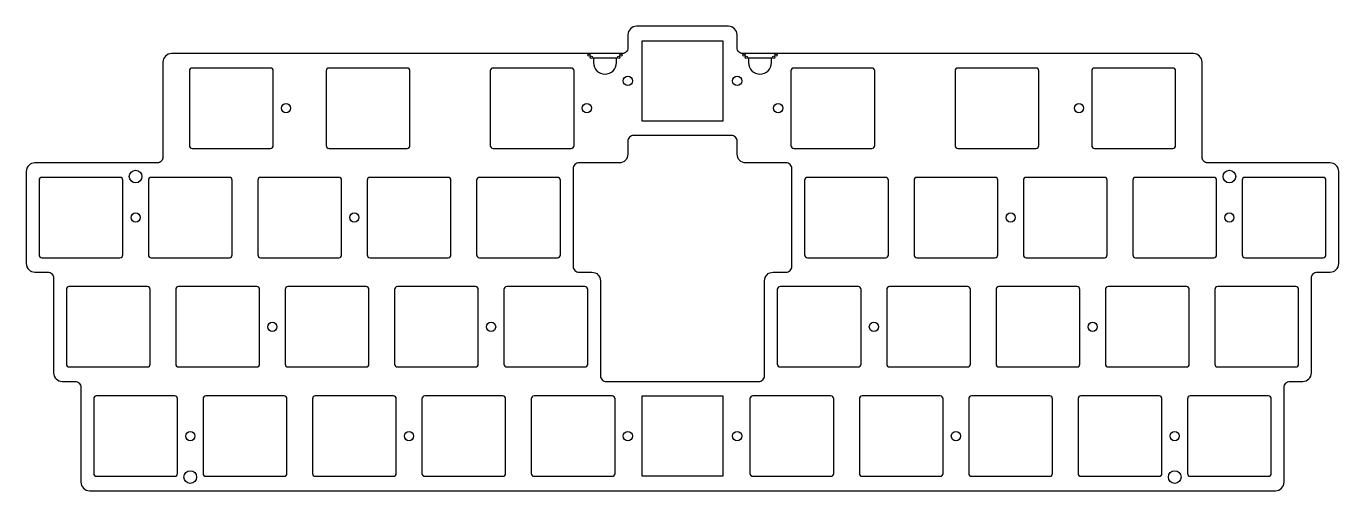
# Model space of a CAD drawing. Header units: millimetres. Extents: x -272 to -44, y 83 to 164.
import ezdxf

# ---------------------------------------------------------------- set-up
doc = ezdxf.new("R2010")
doc.units = ezdxf.units.MM
doc.layers.get('0').update_dxf_attribs({"linetype": 'CONTINUOUS'})

msp = doc.modelspace()

# ---------------------------------------------------------------- linework, layer by layer
for points in [[(-262.73125, 84.05, 0.4142133333), (-261.23125, 82.55), (-54.68125, 82.55, 0.4142), (-53.18125, 84.05), (-53.18125, 100.6, -0.414234), (-52.18125, 101.6), (-49.91875, 101.6, 0.4142), (-48.41875, 103.1), (-48.41875, 119.65, -0.414234), (-47.41875, 120.65), (-45.15625, 120.65, 0.4142), (-43.65625, 122.15), (-43.65625, 138.2, 0.414208), (-45.15625, 139.7), (-66.46875, 139.7, -0.414222), (-67.46875, 140.7), (-67.46875, 157.25, 0.414208), (-68.96875, 158.75), (-141.684375, 158.75), (-147.45625, 158.75, -0.414222), (-148.45625, 159.75), (-148.45625, 162.0125, 0.414208), (-149.95625, 163.5125), (-165.95625, 163.5125, 0.4141973333), (-167.45625, 162.0125), (-167.45625, 159.75, -0.414232), (-168.45625, 158.75), (-246.94375, 158.75, 0.4142133333), (-248.44375, 157.25), (-248.44375, 140.7, -0.414214), (-249.44375, 139.7), (-270.75625, 139.7, 0.4142133333), (-272.25625, 138.2), (-272.25625, 122.15, 0.4142133334), (-270.75625, 120.65), (-268.49375, 120.65, -0.414214), (-267.49375, 119.65), (-267.49375, 103.1, 0.4142133334), (-265.99375, 101.6), (-263.73125, 101.6, -0.414214), (-262.73125, 100.6)], [(-173.434375, 157.1625, 1), (-169.465625, 157.1625), (-169.465625, 157.95625), (-173.434375, 157.95625)], [(-146.446875, 157.1625, 1), (-142.478125, 157.1625), (-142.478125, 157.95625), (-146.446875, 157.95625)], [(-229.7375, 142.225, 0.414212), (-229.2375, 142.725), (-229.2375, 155.725, 0.414212), (-229.7375, 156.225), (-243.3375, 156.225, 0.414212), (-243.8375, 155.725), (-243.8375, 142.725, 0.414212), (-243.3375, 142.225)], [(-205.925, 142.225, 0.414212), (-205.425, 142.725), (-205.425, 155.725, 0.414212), (-205.925, 156.225), (-219.525, 156.225, 0.414212), (-220.025, 155.725), (-220.025, 142.725, 0.414212), (-219.525, 142.225)], [(-177.35, 142.225, 0.414212), (-176.85, 142.725), (-176.85, 155.725, 0.414212), (-177.35, 156.225), (-190.95, 156.225, 0.414212), (-191.45, 155.725), (-191.45, 142.725, 0.414212), (-190.95, 142.225)], [(-124.9625, 142.225, 0.414212), (-124.4625, 142.725), (-124.4625, 155.725, 0.414212), (-124.9625, 156.225), (-138.5625, 156.225, 0.414212), (-139.0625, 155.725), (-139.0625, 142.725, 0.414212), (-138.5625, 142.225)], [(-96.3875, 142.225, 0.414212), (-95.8875, 142.725), (-95.8875, 155.725, 0.414212), (-96.3875, 156.225), (-109.9875, 156.225, 0.414212), (-110.4875, 155.725), (-110.4875, 142.725, 0.414212), (-109.9875, 142.225)], [(-72.575, 142.225, 0.414212), (-72.075, 142.725), (-72.075, 155.725, 0.414212), (-72.575, 156.225), (-86.175, 156.225, 0.414212), (-86.675, 155.725), (-86.675, 142.725, 0.414212), (-86.175, 142.225)], [(-144.66875, 101.6, 0.414234), (-143.66875, 102.6), (-143.66875, 119.15, -0.4142), (-142.16875, 120.65), (-139.90625, 120.65, 0.414234), (-138.90625, 121.65), (-138.90625, 138.7, 0.414222), (-139.90625, 139.7), (-146.93125, 139.7, -0.414208), (-148.43125, 141.2), (-148.43125, 143.4625, 0.414222), (-149.43125, 144.4625), (-166.48125, 144.4625, 0.414232), (-167.48125, 143.4625), (-167.48125, 141.2, -0.4141973333), (-168.98125, 139.7), (-176.00625, 139.7, 0.414232), (-177.00625, 138.7), (-177.00625, 121.65, 0.414214), (-176.00625, 120.65), (-173.74375, 120.65, -0.4142133333), (-172.24375, 119.15), (-172.24375, 102.6, 0.414214), (-171.24375, 101.6)], [(-255.93125, 123.175, 0.414212), (-255.43125, 123.675), (-255.43125, 136.675, 0.414212), (-255.93125, 137.175), (-269.53125, 137.175, 0.414212), (-270.03125, 136.675), (-270.03125, 123.675, 0.414212), (-269.53125, 123.175)], [(-236.88125, 123.175, 0.414212), (-236.38125, 123.675), (-236.38125, 136.675, 0.414212), (-236.88125, 137.175), (-250.48125, 137.175, 0.414212), (-250.98125, 136.675), (-250.98125, 123.675, 0.414212), (-250.48125, 123.175)], [(-217.83125, 123.175, 0.414212), (-217.33125, 123.675), (-217.33125, 136.675, 0.414212), (-217.83125, 137.175), (-231.43125, 137.175, 0.414212), (-231.93125, 136.675), (-231.93125, 123.675, 0.414212), (-231.43125, 123.175)], [(-198.78125, 123.175, 0.414212), (-198.28125, 123.675), (-198.28125, 136.675, 0.414212), (-198.78125, 137.175), (-212.38125, 137.175, 0.414212), (-212.88125, 136.675), (-212.88125, 123.675, 0.414212), (-212.38125, 123.175)], [(-179.73125, 123.175, 0.414212), (-179.23125, 123.675), (-179.23125, 136.675, 0.414212), (-179.73125, 137.175), (-193.33125, 137.175, 0.414212), (-193.83125, 136.675), (-193.83125, 123.675, 0.414212), (-193.33125, 123.175)], [(-122.58125, 123.175, 0.414212), (-122.08125, 123.675), (-122.08125, 136.675, 0.414212), (-122.58125, 137.175), (-136.18125, 137.175, 0.414212), (-136.68125, 136.675), (-136.68125, 123.675, 0.414212), (-136.18125, 123.175)], [(-103.53125, 123.175, 0.414212), (-103.03125, 123.675), (-103.03125, 136.675, 0.414212), (-103.53125, 137.175), (-117.13125, 137.175, 0.414212), (-117.63125, 136.675), (-117.63125, 123.675, 0.414212), (-117.13125, 123.175)], [(-84.48125, 123.175, 0.414212), (-83.98125, 123.675), (-83.98125, 136.675, 0.414212), (-84.48125, 137.175), (-98.08125, 137.175, 0.414212), (-98.58125, 136.675), (-98.58125, 123.675, 0.414212), (-98.08125, 123.175)], [(-65.43125, 123.175, 0.414212), (-64.93125, 123.675), (-64.93125, 136.675, 0.414212), (-65.43125, 137.175), (-79.03125, 137.175, 0.414212), (-79.53125, 136.675), (-79.53125, 123.675, 0.414212), (-79.03125, 123.175)], [(-46.38125, 123.175, 0.414212), (-45.88125, 123.675), (-45.88125, 136.675, 0.414212), (-46.38125, 137.175), (-59.98125, 137.175, 0.414212), (-60.48125, 136.675), (-60.48125, 123.675, 0.414212), (-59.98125, 123.175)], [(-251.16875, 104.125, 0.414212), (-250.66875, 104.625), (-250.66875, 117.625, 0.414212), (-251.16875, 118.125), (-264.76875, 118.125, 0.414212), (-265.26875, 117.625), (-265.26875, 104.625, 0.414212), (-264.76875, 104.125)], [(-232.11875, 104.125, 0.414212), (-231.61875, 104.625), (-231.61875, 117.625, 0.414212), (-232.11875, 118.125), (-245.71875, 118.125, 0.414212), (-246.21875, 117.625), (-246.21875, 104.625, 0.414212), (-245.71875, 104.125)], [(-213.06875, 104.125, 0.414212), (-212.56875, 104.625), (-212.56875, 117.625, 0.414212), (-213.06875, 118.125), (-226.66875, 118.125, 0.414212), (-227.16875, 117.625), (-227.16875, 104.625, 0.414212), (-226.66875, 104.125)], [(-194.01875, 104.125, 0.414212), (-193.51875, 104.625), (-193.51875, 117.625, 0.414212), (-194.01875, 118.125), (-207.61875, 118.125, 0.414212), (-208.11875, 117.625), (-208.11875, 104.625, 0.414212), (-207.61875, 104.125)], [(-174.96875, 104.125, 0.414212), (-174.46875, 104.625), (-174.46875, 117.625, 0.414212), (-174.96875, 118.125), (-188.56875, 118.125, 0.414212), (-189.06875, 117.625), (-189.06875, 104.625, 0.414212), (-188.56875, 104.125)], [(-127.34375, 104.125, 0.414212), (-126.84375, 104.625), (-126.84375, 117.625, 0.414212), (-127.34375, 118.125), (-140.94375, 118.125, 0.414212), (-141.44375, 117.625), (-141.44375, 104.625, 0.414212), (-140.94375, 104.125)], [(-108.29375, 104.125, 0.414212), (-107.79375, 104.625), (-107.79375, 117.625, 0.414212), (-108.29375, 118.125), (-121.89375, 118.125, 0.414212), (-122.39375, 117.625), (-122.39375, 104.625, 0.414212), (-121.89375, 104.125)], [(-89.24375, 104.125, 0.414212), (-88.74375, 104.625), (-88.74375, 117.625, 0.414212), (-89.24375, 118.125), (-102.84375, 118.125, 0.414212), (-103.34375, 117.625), (-103.34375, 104.625, 0.414212), (-102.84375, 104.125)], [(-70.19375, 104.125, 0.414212), (-69.69375, 104.625), (-69.69375, 117.625, 0.414212), (-70.19375, 118.125), (-83.79375, 118.125, 0.414212), (-84.29375, 117.625), (-84.29375, 104.625, 0.414212), (-83.79375, 104.125)], [(-51.14375, 104.125, 0.414212), (-50.64375, 104.625), (-50.64375, 117.625, 0.414212), (-51.14375, 118.125), (-64.74375, 118.125, 0.414212), (-65.24375, 117.625), (-65.24375, 104.625, 0.414212), (-64.74375, 104.125)], [(-246.40625, 85.075, 0.414212), (-245.90625, 85.575), (-245.90625, 98.575, 0.414212), (-246.40625, 99.075), (-260.00625, 99.075, 0.414212), (-260.50625, 98.575), (-260.50625, 85.575, 0.414212), (-260.00625, 85.075)], [(-227.35625, 85.075, 0.414212), (-226.85625, 85.575), (-226.85625, 98.575, 0.414212), (-227.35625, 99.075), (-240.95625, 99.075, 0.414212), (-241.45625, 98.575), (-241.45625, 85.575, 0.414212), (-240.95625, 85.075)], [(-208.30625, 85.075, 0.414212), (-207.80625, 85.575), (-207.80625, 98.575, 0.414212), (-208.30625, 99.075), (-221.90625, 99.075, 0.414212), (-222.40625, 98.575), (-222.40625, 85.575, 0.414212), (-221.90625, 85.075)], [(-189.25625, 85.075, 0.414212), (-188.75625, 85.575), (-188.75625, 98.575, 0.414212), (-189.25625, 99.075), (-202.85625, 99.075, 0.414212), (-203.35625, 98.575), (-203.35625, 85.575, 0.414212), (-202.85625, 85.075)], [(-170.20625, 85.075, 0.414212), (-169.70625, 85.575), (-169.70625, 98.575, 0.414212), (-170.20625, 99.075), (-183.80625, 99.075, 0.414212), (-184.30625, 98.575), (-184.30625, 85.575, 0.414212), (-183.80625, 85.075)], [(-132.10625, 85.075, 0.414212), (-131.60625, 85.575), (-131.60625, 98.575, 0.414212), (-132.10625, 99.075), (-145.70625, 99.075, 0.414212), (-146.20625, 98.575), (-146.20625, 85.575, 0.414212), (-145.70625, 85.075)], [(-113.05625, 85.075, 0.414212), (-112.55625, 85.575), (-112.55625, 98.575, 0.414212), (-113.05625, 99.075), (-126.65625, 99.075, 0.414212), (-127.15625, 98.575), (-127.15625, 85.575, 0.414212), (-126.65625, 85.075)], [(-94.00625, 85.075, 0.414212), (-93.50625, 85.575), (-93.50625, 98.575, 0.414212), (-94.00625, 99.075), (-107.60625, 99.075, 0.414212), (-108.10625, 98.575), (-108.10625, 85.575, 0.414212), (-107.60625, 85.075)], [(-74.95625, 85.075, 0.414212), (-74.45625, 85.575), (-74.45625, 98.575, 0.414212), (-74.95625, 99.075), (-88.55625, 99.075, 0.414212), (-89.05625, 98.575), (-89.05625, 85.575, 0.414212), (-88.55625, 85.075)], [(-55.90625, 85.075, 0.414212), (-55.40625, 85.575), (-55.40625, 98.575, 0.414212), (-55.90625, 99.075), (-69.50625, 99.075, 0.414212), (-70.00625, 98.575), (-70.00625, 85.575, 0.414212), (-69.50625, 85.075)]]:
    msp.add_lwpolyline(points, format="xyb", close=True)
for points in [[(-164.95625, 160.9875), (-150.95625, 160.9875), (-150.95625, 146.9875), (-164.95625, 146.9875)], [(-164.95625, 99.075), (-150.95625, 99.075), (-150.95625, 85.075), (-164.95625, 85.075)]]:
    msp.add_lwpolyline(points, close=True)
for centre, radius in [((-174.228125, 158.496), 0.19685), ((-173.83125, 158.099125), 0.19685), ((-169.06875, 158.099125), 0.19685), ((-168.671875, 158.496), 0.19685), ((-147.240625, 158.496), 0.19685), ((-146.84375, 158.099125), 0.19685), ((-142.08125, 158.099125), 0.19685), ((-141.684375, 158.496), 0.19685), ((-167.48125, 153.9875), 0.8), ((-148.43125, 153.9875), 0.8), ((-227.0125, 149.225), 0.8), ((-174.625, 149.225), 0.8), ((-141.2875, 149.225), 0.8), ((-88.9, 149.225), 0.8), ((-253.20625, 137.319), 1.1), ((-62.70625, 137.319), 1.1), ((-253.20625, 130.175), 0.8), ((-215.10625, 130.175), 0.8), ((-100.80625, 130.175), 0.8), ((-62.70625, 130.175), 0.8), ((-229.39375, 111.125), 0.8), ((-191.29375, 111.125), 0.8), ((-124.61875, 111.125), 0.8), ((-86.51875, 111.125), 0.8), ((-243.68125, 92.075), 0.8), ((-205.58125, 92.075), 0.8), ((-167.48125, 92.075), 0.8), ((-148.43125, 92.075), 0.8), ((-110.3375, 92.075), 0.8), ((-72.23125, 92.075), 0.8), ((-243.68125, 84.931), 1.1), ((-72.23125, 84.931), 1.1)]:
    msp.add_circle(centre, radius)

doc.saveas('drawing.dxf')
